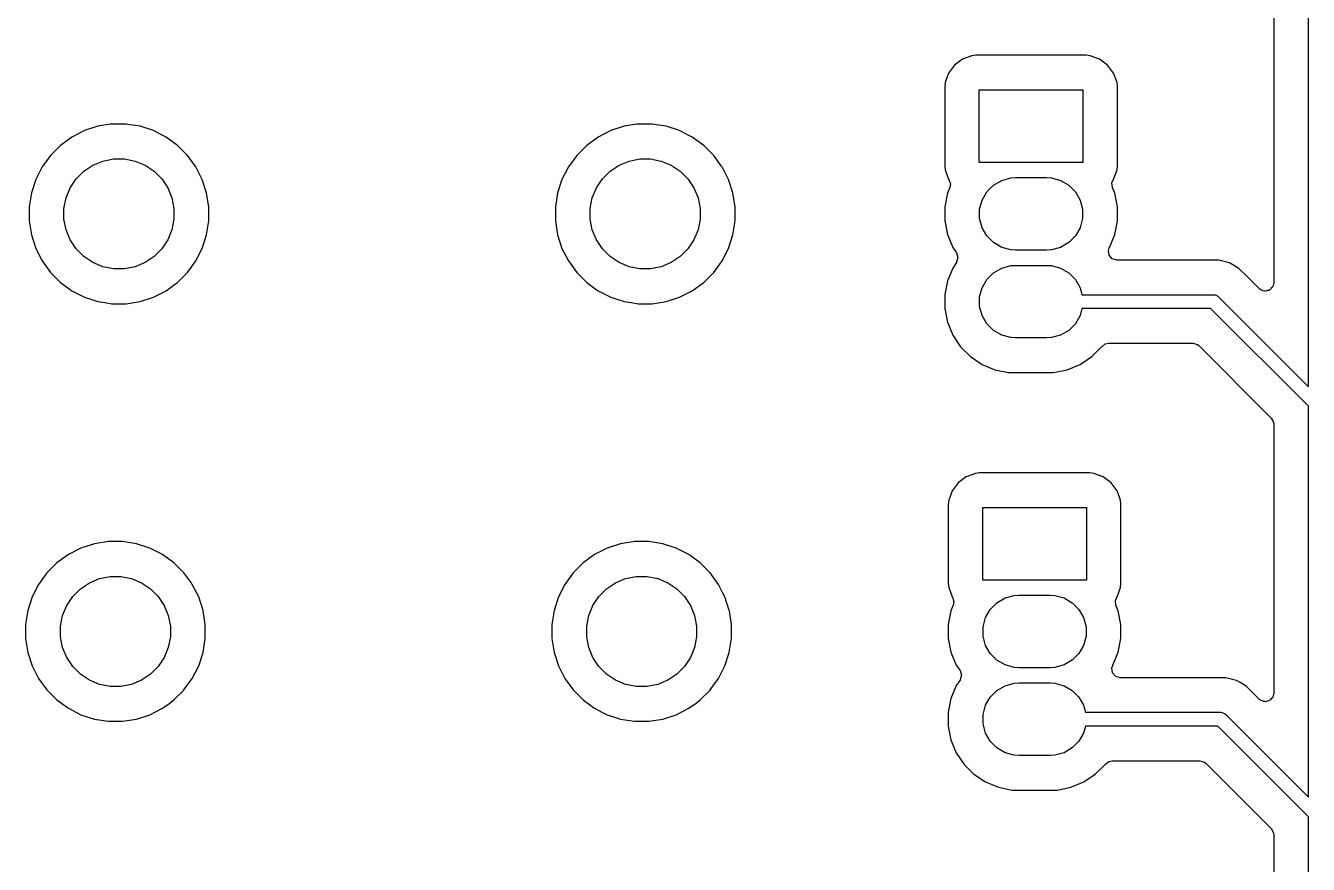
# Model space of a CAD drawing. Extents: x 4.07 to 10.8, y -5 to -0.8.
# Drawn here: x 9.467 to 10.198, y -2.439 to -1.961 of the extents above; entities that cross this region are included whole.
import ezdxf

# ---------------------------------------------------------------- set-up
doc = ezdxf.new("R2010")
doc.units = 0
doc.header["$MEASUREMENT"] = 0
doc.layers.add('BLACK', color=7, linetype='CONTINUOUS')

msp = doc.modelspace()

# ---------------------------------------------------------------- linework, layer by layer
at = {"layer": 'BLACK', "linetype": 'CONTINUOUS'}
for p, q in [((10.19806, -2.1665), (10.19806, -1.93363)), ((10.17836, -1.94381), (10.17836, -2.10714)), ((10.00093, -1.97986), (9.9964, -1.98325)), ((10.00624, -1.97788), (10.00093, -1.97986)), ((10.00093, -1.97986), (10.00093, -1.97986)), ((10.00859, -1.97763), (10.00624, -1.97788)), ((10.07141, -1.97763), (10.00859, -1.97763)), ((10.00859, -1.97763), (10.00859, -1.97763)), ((10.07376, -1.97788), (10.07141, -1.97763)), ((10.07141, -1.97763), (10.07141, -1.97763)), ((10.07141, -1.97763), (10.07141, -1.97763)), ((10.07141, -1.97763), (10.07141, -1.97763)), ((10.07907, -1.97986), (10.07376, -1.97788)), ((10.07376, -1.97788), (10.07376, -1.97788)), ((10.0836, -1.98325), (10.07907, -1.97986)), ((10.07907, -1.97986), (10.07907, -1.97986)), ((9.993, -1.98779), (9.99102, -1.9931)), ((9.9964, -1.98325), (9.993, -1.98779)), ((9.993, -1.98779), (9.993, -1.98779)), ((9.9964, -1.98325), (9.9964, -1.98325)), ((10.087, -1.98779), (10.0836, -1.98325)), ((10.0836, -1.98325), (10.0836, -1.98325)), ((10.08898, -1.9931), (10.087, -1.98779)), ((10.087, -1.98779), (10.087, -1.98779)), ((10.087, -1.98779), (10.087, -1.98779)), ((9.99102, -1.9931), (9.99077, -1.99545)), ((9.99077, -1.99545), (9.99077, -1.99545)), ((9.99077, -1.99545), (9.99077, -1.99545)), ((9.99077, -1.99545), (9.99077, -2.04055)), ((10.08923, -1.99545), (10.08898, -1.9931)), ((10.08923, -2.04055), (10.08923, -1.99545)), ((10.01047, -2.03867), (10.01047, -1.99733)), ((10.01047, -1.99733), (10.06953, -1.99733)), ((10.06953, -1.99733), (10.06953, -2.03867)), ((9.50801, -2.01806), (9.50035, -2.02055)), ((9.51501, -2.01695), (9.50801, -2.01806)), ((9.51597, -2.0168), (9.51501, -2.01695)), ((9.52403, -2.0168), (9.51597, -2.0168)), ((9.52512, -2.01697), (9.52403, -2.0168)), ((9.53199, -2.01806), (9.52512, -2.01697)), ((9.53965, -2.02055), (9.53199, -2.01806)), ((9.80801, -2.01806), (9.80035, -2.02055)), ((9.81501, -2.01695), (9.80801, -2.01806)), ((9.81597, -2.0168), (9.81501, -2.01695)), ((9.82403, -2.0168), (9.81597, -2.0168)), ((9.82512, -2.01697), (9.82403, -2.0168)), ((9.83199, -2.01806), (9.82512, -2.01697)), ((9.83965, -2.02055), (9.83199, -2.01806)), ((9.49316, -2.02421), (9.48665, -2.02895)), ((9.50035, -2.02055), (9.49316, -2.02421)), ((9.54459, -2.02307), (9.53965, -2.02055)), ((9.54684, -2.02421), (9.54459, -2.02307)), ((9.55335, -2.02895), (9.54684, -2.02421)), ((9.54684, -2.02421), (9.54684, -2.02421)), ((9.54684, -2.02421), (9.54684, -2.02421)), ((9.79316, -2.02421), (9.78665, -2.02895)), ((9.80035, -2.02055), (9.79316, -2.02421)), ((9.84459, -2.02307), (9.83965, -2.02055)), ((9.84684, -2.02421), (9.84459, -2.02307)), ((9.85335, -2.02895), (9.84684, -2.02421)), ((9.84684, -2.02421), (9.84684, -2.02421)), ((9.84684, -2.02421), (9.84684, -2.02421)), ((9.48665, -2.02895), (9.48095, -2.03465)), ((9.55905, -2.03465), (9.55335, -2.02895)), ((9.78665, -2.02895), (9.78095, -2.03465)), ((9.85905, -2.03465), (9.85335, -2.02895)), ((9.48095, -2.03465), (9.47621, -2.04116)), ((9.50002, -2.04365), (9.50515, -2.04022)), ((9.50515, -2.04022), (9.51086, -2.03786)), ((9.51086, -2.03786), (9.51691, -2.03666)), ((9.51691, -2.03666), (9.52309, -2.03666)), ((9.52309, -2.03666), (9.52914, -2.03786)), ((9.52914, -2.03786), (9.53485, -2.04022)), ((9.53485, -2.04022), (9.53998, -2.04365)), ((9.56335, -2.04055), (9.55905, -2.03465)), ((9.78095, -2.03465), (9.77621, -2.04116)), ((9.80002, -2.04365), (9.80515, -2.04022)), ((9.80515, -2.04022), (9.81086, -2.03786)), ((9.81086, -2.03786), (9.81691, -2.03666)), ((9.81691, -2.03666), (9.82309, -2.03666)), ((9.82309, -2.03666), (9.82914, -2.03786)), ((9.82914, -2.03786), (9.83485, -2.04022)), ((9.83485, -2.04022), (9.83998, -2.04365)), ((9.86335, -2.04055), (9.85905, -2.03465)), ((10.06953, -2.03867), (10.01047, -2.03867)), ((9.47621, -2.04116), (9.47255, -2.04835)), ((9.49565, -2.04802), (9.50002, -2.04365)), ((9.53998, -2.04365), (9.54435, -2.04802)), ((9.56379, -2.04116), (9.56335, -2.04055)), ((9.56551, -2.04454), (9.56379, -2.04116)), ((9.56745, -2.04835), (9.56551, -2.04454)), ((9.77621, -2.04116), (9.77255, -2.04835)), ((9.79565, -2.04802), (9.80002, -2.04365)), ((9.83998, -2.04365), (9.84435, -2.04802)), ((9.86379, -2.04116), (9.86335, -2.04055)), ((9.86551, -2.04454), (9.86379, -2.04116)), ((9.86745, -2.04835), (9.86551, -2.04454)), ((9.99077, -2.04055), (9.99077, -2.04055)), ((9.99077, -2.04055), (9.99102, -2.0429)), ((9.99102, -2.0429), (9.993, -2.04821)), ((10.02323, -2.0489), (10.02844, -2.04751)), ((10.02844, -2.04751), (10.03114, -2.04733)), ((10.03114, -2.04733), (10.04886, -2.04733)), ((10.04886, -2.04733), (10.05156, -2.04751)), ((10.05156, -2.04751), (10.05677, -2.0489)), ((10.087, -2.04821), (10.08898, -2.0429)), ((10.08898, -2.0429), (10.08923, -2.04055)), ((9.47255, -2.04835), (9.47006, -2.05601)), ((9.48986, -2.05886), (9.49222, -2.05315)), ((9.49222, -2.05315), (9.49565, -2.04802)), ((9.54435, -2.04802), (9.54778, -2.05315)), ((9.54778, -2.05315), (9.55014, -2.05886)), ((9.56994, -2.05601), (9.56745, -2.04835)), ((9.77255, -2.04835), (9.77006, -2.05601)), ((9.78986, -2.05886), (9.79222, -2.05315)), ((9.79222, -2.05315), (9.79565, -2.04802)), ((9.84435, -2.04802), (9.84778, -2.05315)), ((9.84778, -2.05315), (9.85014, -2.05886)), ((9.86994, -2.05601), (9.86745, -2.04835)), ((9.99363, -2.05305), (9.99232, -2.05622)), ((9.993, -2.04821), (9.993, -2.04821)), ((9.993, -2.04821), (9.993, -2.04821)), ((9.993, -2.04821), (9.99303, -2.04825)), ((9.99303, -2.04825), (9.99305, -2.0483)), ((9.99305, -2.0483), (9.99317, -2.04852)), ((9.99317, -2.04852), (9.99314, -2.04853)), ((9.99314, -2.04853), (9.99399, -2.05083)), ((9.99399, -2.05083), (9.99363, -2.05305)), ((10.01474, -2.05542), (10.01856, -2.0516)), ((10.01856, -2.0516), (10.02323, -2.0489)), ((10.05677, -2.0489), (10.06144, -2.0516)), ((10.06144, -2.0516), (10.06526, -2.05542)), ((10.08607, -2.05031), (10.08685, -2.04853)), ((10.08637, -2.05305), (10.08607, -2.05031)), ((10.08768, -2.05622), (10.08637, -2.05305)), ((10.08683, -2.04852), (10.08693, -2.04833)), ((10.08685, -2.04853), (10.08683, -2.04852)), ((10.08693, -2.04833), (10.08697, -2.04825)), ((10.08697, -2.04825), (10.087, -2.04821)), ((9.47006, -2.05601), (9.4688, -2.06397)), ((9.48866, -2.06491), (9.48986, -2.05886)), ((9.55014, -2.05886), (9.55134, -2.06491)), ((9.56997, -2.05622), (9.56994, -2.05601)), ((9.5712, -2.06397), (9.56997, -2.05622)), ((9.77006, -2.05601), (9.7688, -2.06397)), ((9.78866, -2.06491), (9.78986, -2.05886)), ((9.85014, -2.05886), (9.85134, -2.06491)), ((9.86997, -2.05622), (9.86994, -2.05601)), ((9.8712, -2.06397), (9.86997, -2.05622)), ((9.99232, -2.05622), (9.99077, -2.06402)), ((9.99232, -2.05622), (9.99232, -2.05622)), ((10.01065, -2.0653), (10.01205, -2.06009)), ((10.01205, -2.06009), (10.01474, -2.05542)), ((10.06526, -2.05542), (10.06795, -2.06009)), ((10.06795, -2.06009), (10.06935, -2.0653)), ((10.08923, -2.06402), (10.08768, -2.05622)), ((9.4688, -2.06397), (9.4688, -2.07203)), ((9.48866, -2.07109), (9.48866, -2.06491)), ((9.55134, -2.06491), (9.55134, -2.07109)), ((9.5712, -2.07203), (9.5712, -2.06397)), ((9.7688, -2.06397), (9.7688, -2.07203)), ((9.78866, -2.07109), (9.78866, -2.06491)), ((9.85134, -2.06491), (9.85134, -2.07109)), ((9.8712, -2.07203), (9.8712, -2.06397)), ((9.99077, -2.06402), (9.99077, -2.07198)), ((10.01065, -2.0707), (10.01065, -2.0653)), ((10.06935, -2.0653), (10.06935, -2.0707)), ((10.08923, -2.07198), (10.08923, -2.06402)), ((9.4688, -2.07203), (9.47006, -2.07999)), ((9.48986, -2.07714), (9.48866, -2.07109)), ((9.55134, -2.07109), (9.55014, -2.07714)), ((9.56994, -2.07999), (9.5712, -2.07203)), ((9.7688, -2.07203), (9.77006, -2.07999)), ((9.78986, -2.07714), (9.78866, -2.07109)), ((9.85134, -2.07109), (9.85014, -2.07714)), ((9.86994, -2.07999), (9.8712, -2.07203)), ((9.99077, -2.07198), (9.99232, -2.07978)), ((10.01205, -2.07591), (10.01065, -2.0707)), ((10.01474, -2.08058), (10.01205, -2.07591)), ((10.06795, -2.07591), (10.06526, -2.08058)), ((10.06935, -2.0707), (10.06795, -2.07591)), ((10.08768, -2.07978), (10.08923, -2.07198)), ((9.47006, -2.07999), (9.47255, -2.08765)), ((9.49222, -2.08285), (9.48986, -2.07714)), ((9.49565, -2.08798), (9.49222, -2.08285)), ((9.54778, -2.08285), (9.54435, -2.08798)), ((9.55014, -2.07714), (9.54778, -2.08285)), ((9.56745, -2.08765), (9.56994, -2.07999)), ((9.77006, -2.07999), (9.77255, -2.08765)), ((9.79222, -2.08285), (9.78986, -2.07714)), ((9.79565, -2.08798), (9.79222, -2.08285)), ((9.84778, -2.08285), (9.84435, -2.08798)), ((9.85014, -2.07714), (9.84778, -2.08285)), ((9.86745, -2.08765), (9.86994, -2.07999)), ((9.99232, -2.07978), (9.99232, -2.07978)), ((9.99232, -2.07978), (9.99536, -2.08712)), ((10.01856, -2.0844), (10.01474, -2.08058)), ((10.06526, -2.08058), (10.06144, -2.0844)), ((10.08464, -2.08712), (10.08768, -2.07978)), ((9.47255, -2.08765), (9.47621, -2.09484)), ((9.50002, -2.09235), (9.49565, -2.08798)), ((9.54435, -2.08798), (9.53998, -2.09235)), ((9.56379, -2.09484), (9.56745, -2.08765)), ((9.77255, -2.08765), (9.77621, -2.09484)), ((9.80002, -2.09235), (9.79565, -2.08798)), ((9.84435, -2.08798), (9.83998, -2.09235)), ((9.86379, -2.09484), (9.86745, -2.08765)), ((9.99536, -2.08712), (9.99748, -2.09029)), ((9.99748, -2.09029), (9.9983, -2.09291)), ((10.02323, -2.0871), (10.01856, -2.0844)), ((10.02844, -2.08849), (10.02323, -2.0871)), ((10.03114, -2.08867), (10.02844, -2.08849)), ((10.04886, -2.08867), (10.03114, -2.08867)), ((10.05156, -2.08849), (10.04886, -2.08867)), ((10.05677, -2.0871), (10.05156, -2.08849)), ((10.06144, -2.0844), (10.05677, -2.0871)), ((10.08408, -2.08878), (10.08455, -2.08735)), ((10.08447, -2.0915), (10.08408, -2.08878)), ((10.08455, -2.08735), (10.08459, -2.08725)), ((10.08455, -2.08735), (10.08455, -2.08735)), ((10.08459, -2.08725), (10.08461, -2.08717)), ((10.08461, -2.08717), (10.08464, -2.08712)), ((10.08464, -2.08712), (10.08464, -2.08712)), ((9.47621, -2.09484), (9.48095, -2.10135)), ((9.50515, -2.09578), (9.50002, -2.09235)), ((9.51086, -2.09814), (9.50515, -2.09578)), ((9.51691, -2.09934), (9.51086, -2.09814)), ((9.52914, -2.09814), (9.52309, -2.09934)), ((9.53485, -2.09578), (9.52914, -2.09814)), ((9.53998, -2.09235), (9.53485, -2.09578)), ((9.55905, -2.10135), (9.56113, -2.0985)), ((9.56113, -2.0985), (9.56379, -2.09484)), ((9.77621, -2.09484), (9.78095, -2.10135)), ((9.80515, -2.09578), (9.80002, -2.09235)), ((9.81086, -2.09814), (9.80515, -2.09578)), ((9.81691, -2.09934), (9.81086, -2.09814)), ((9.82914, -2.09814), (9.82309, -2.09934)), ((9.83485, -2.09578), (9.82914, -2.09814)), ((9.83998, -2.09235), (9.83485, -2.09578)), ((9.85905, -2.10135), (9.86113, -2.0985)), ((9.86113, -2.0985), (9.86379, -2.09484)), ((9.99748, -2.09571), (9.99536, -2.09888)), ((9.99757, -2.09557), (9.99748, -2.09571)), ((9.9983, -2.09291), (9.99757, -2.09557)), ((10.02323, -2.0989), (10.02844, -2.09751)), ((10.02844, -2.09751), (10.03114, -2.09733)), ((10.03114, -2.09733), (10.04886, -2.09733)), ((10.04886, -2.09733), (10.05156, -2.09751)), ((10.05156, -2.09751), (10.05677, -2.0989)), ((10.08628, -2.09358), (10.08447, -2.0915)), ((10.08892, -2.09436), (10.08628, -2.09358)), ((10.14059, -2.09436), (10.08892, -2.09436)), ((10.14089, -2.09436), (10.14059, -2.09436)), ((10.14059, -2.09436), (10.14059, -2.09436)), ((10.14711, -2.09436), (10.14089, -2.09436)), ((10.15313, -2.09597), (10.14711, -2.09436)), ((10.1551, -2.09711), (10.15313, -2.09597)), ((10.15852, -2.09908), (10.1551, -2.09711)), ((10.1551, -2.09711), (10.1551, -2.09711)), ((10.1551, -2.09711), (10.1551, -2.09711)), ((9.48095, -2.10135), (9.48665, -2.10705)), ((9.52309, -2.09934), (9.51691, -2.09934)), ((9.55336, -2.10705), (9.55905, -2.10136)), ((9.55905, -2.10136), (9.55905, -2.10135)), ((9.55905, -2.10135), (9.55905, -2.10135)), ((9.78095, -2.10135), (9.78665, -2.10705)), ((9.82309, -2.09934), (9.81691, -2.09934)), ((9.85336, -2.10705), (9.85905, -2.10136)), ((9.85905, -2.10136), (9.85905, -2.10135)), ((9.85905, -2.10135), (9.85905, -2.10135)), ((9.99536, -2.09888), (9.99232, -2.10622)), ((10.01205, -2.11009), (10.01474, -2.10542)), ((10.01474, -2.10542), (10.01856, -2.1016)), ((10.01856, -2.1016), (10.02323, -2.0989)), ((10.05677, -2.0989), (10.06144, -2.1016)), ((10.06144, -2.1016), (10.06526, -2.10542)), ((10.06526, -2.10542), (10.06795, -2.11009)), ((10.1632, -2.10376), (10.15852, -2.09908)), ((10.15852, -2.09908), (10.15852, -2.09908)), ((10.17002, -2.11059), (10.1632, -2.10376)), ((10.1632, -2.10376), (10.1632, -2.10376)), ((9.48665, -2.10705), (9.49214, -2.11105)), ((9.49214, -2.11105), (9.49316, -2.11179)), ((9.49316, -2.11179), (9.49774, -2.11412)), ((9.53965, -2.11545), (9.54684, -2.11179)), ((9.54684, -2.11179), (9.55089, -2.10884)), ((9.55089, -2.10884), (9.55335, -2.10705)), ((9.55335, -2.10705), (9.55335, -2.10705)), ((9.55335, -2.10705), (9.55336, -2.10705)), ((9.78665, -2.10705), (9.79214, -2.11105)), ((9.79214, -2.11105), (9.79316, -2.11179)), ((9.79316, -2.11179), (9.79774, -2.11412)), ((9.83965, -2.11545), (9.84684, -2.11179)), ((9.84684, -2.11179), (9.85089, -2.10884)), ((9.85089, -2.10884), (9.85335, -2.10705)), ((9.85335, -2.10705), (9.85335, -2.10705)), ((9.85335, -2.10705), (9.85336, -2.10705)), ((9.99232, -2.10622), (9.99077, -2.11402)), ((9.99232, -2.10622), (9.99232, -2.10622)), ((10.01065, -2.1153), (10.01205, -2.11009)), ((10.06795, -2.11009), (10.06902, -2.11406)), ((10.17028, -2.11083), (10.17002, -2.11059)), ((10.17044, -2.1109), (10.17028, -2.11083)), ((10.17114, -2.11142), (10.17044, -2.1109)), ((10.17199, -2.11161), (10.17114, -2.11142)), ((10.17278, -2.11197), (10.17199, -2.11161)), ((10.17331, -2.11189), (10.17278, -2.11197)), ((10.17382, -2.11201), (10.17331, -2.11189)), ((10.17464, -2.1117), (10.17382, -2.11201)), ((10.1755, -2.11158), (10.17464, -2.1117)), ((10.17591, -2.11123), (10.1755, -2.11158)), ((10.1764, -2.11105), (10.17591, -2.11123)), ((10.17692, -2.11035), (10.1764, -2.11105)), ((10.17758, -2.10978), (10.17692, -2.11035)), ((10.17773, -2.10927), (10.17758, -2.10978)), ((10.17805, -2.10884), (10.17773, -2.10927)), ((10.17811, -2.10797), (10.17805, -2.10884)), ((10.17836, -2.10714), (10.17811, -2.10797)), ((9.49774, -2.11412), (9.50035, -2.11545)), ((9.50035, -2.11545), (9.50035, -2.11545)), ((9.50035, -2.11545), (9.50035, -2.11545)), ((9.50035, -2.11545), (9.50445, -2.11678)), ((9.50445, -2.11678), (9.50801, -2.11794)), ((9.50801, -2.11794), (9.51199, -2.11857)), ((9.51199, -2.11857), (9.51597, -2.1192)), ((9.51597, -2.1192), (9.51597, -2.1192)), ((9.51597, -2.1192), (9.52403, -2.1192)), ((9.52403, -2.1192), (9.53199, -2.11794)), ((9.52403, -2.1192), (9.52403, -2.1192)), ((9.53199, -2.11794), (9.53965, -2.11545)), ((9.79774, -2.11412), (9.80035, -2.11545)), ((9.80035, -2.11545), (9.80035, -2.11545)), ((9.80035, -2.11545), (9.80035, -2.11545)), ((9.80035, -2.11545), (9.80445, -2.11678)), ((9.80445, -2.11678), (9.80801, -2.11794)), ((9.80801, -2.11794), (9.81199, -2.11857)), ((9.81199, -2.11857), (9.81597, -2.1192)), ((9.81597, -2.1192), (9.81597, -2.1192)), ((9.81597, -2.1192), (9.82403, -2.1192)), ((9.82403, -2.1192), (9.83199, -2.11794)), ((9.82403, -2.1192), (9.82403, -2.1192)), ((9.83199, -2.11794), (9.83965, -2.11545)), ((9.99077, -2.11402), (9.99077, -2.12198)), ((10.01065, -2.1207), (10.01065, -2.1153)), ((10.06902, -2.11406), (10.144, -2.11406)), ((10.144, -2.11406), (10.14477, -2.11414)), ((10.14477, -2.11414), (10.14619, -2.11473)), ((10.14619, -2.11473), (10.14678, -2.11522)), ((10.14678, -2.11522), (10.19806, -2.1665)), ((9.99077, -2.12198), (9.99232, -2.12978)), ((10.01205, -2.12591), (10.01065, -2.1207)), ((10.01474, -2.13058), (10.01205, -2.12591)), ((10.06795, -2.12591), (10.06526, -2.13058)), ((10.06902, -2.12194), (10.06795, -2.12591)), ((10.14237, -2.12194), (10.06902, -2.12194)), ((10.19806, -2.17763), (10.14237, -2.12194)), ((9.99232, -2.12978), (9.99232, -2.12978)), ((9.99232, -2.12978), (9.99536, -2.13712)), ((10.01856, -2.1344), (10.01474, -2.13058)), ((10.02323, -2.1371), (10.01856, -2.1344)), ((10.06144, -2.1344), (10.05677, -2.1371)), ((10.06526, -2.13058), (10.06144, -2.1344)), ((9.99536, -2.13712), (9.99536, -2.13712)), ((9.99536, -2.13712), (9.99978, -2.14374)), ((10.02844, -2.13849), (10.02323, -2.1371)), ((10.03114, -2.13867), (10.02844, -2.13849)), ((10.04886, -2.13867), (10.03114, -2.13867)), ((10.05156, -2.13849), (10.04886, -2.13867)), ((10.05677, -2.1371), (10.05156, -2.13849)), ((10.08043, -2.1436), (10.08228, -2.14205)), ((10.08228, -2.14205), (10.08423, -2.14164)), ((10.08423, -2.14164), (10.13219, -2.14164)), ((10.13219, -2.14164), (10.13482, -2.14242)), ((10.13482, -2.14242), (10.13564, -2.14307)), ((9.99978, -2.14374), (10.0054, -2.14936)), ((10.0054, -2.14936), (10.01202, -2.15378)), ((10.06798, -2.15378), (10.0746, -2.14936)), ((10.0746, -2.14936), (10.08022, -2.14374)), ((10.08022, -2.14374), (10.08037, -2.14355)), ((10.08022, -2.14374), (10.08022, -2.14374)), ((10.08037, -2.14355), (10.08043, -2.1436)), ((10.13564, -2.14307), (10.17693, -2.18436)), ((10.01202, -2.15378), (10.01202, -2.15378)), ((10.01202, -2.15378), (10.01202, -2.15378)), ((10.01202, -2.15378), (10.01937, -2.15682)), ((10.01937, -2.15682), (10.02717, -2.15837)), ((10.05283, -2.15837), (10.06063, -2.15682)), ((10.06063, -2.15682), (10.06798, -2.15378)), ((10.02717, -2.15837), (10.02717, -2.15837)), ((10.02717, -2.15837), (10.02717, -2.15837)), ((10.02717, -2.15837), (10.05283, -2.15837)), ((10.05283, -2.15837), (10.05283, -2.15837)), ((10.19806, -2.4005), (10.19806, -2.17763)), ((10.17693, -2.18436), (10.17825, -2.18678)), ((10.17825, -2.18678), (10.17836, -2.18781)), ((10.17836, -2.18781), (10.17836, -2.34114)), ((10.01059, -2.21563), (10.00824, -2.21588)), ((10.07341, -2.21563), (10.01059, -2.21563)), ((10.01059, -2.21563), (10.01059, -2.21563)), ((10.07576, -2.21588), (10.07341, -2.21563)), ((10.07341, -2.21563), (10.07341, -2.21563)), ((10.07341, -2.21563), (10.07341, -2.21563)), ((10.07341, -2.21563), (10.07341, -2.21563)), ((9.9984, -2.22125), (9.995, -2.22579)), ((10.00293, -2.21786), (9.9984, -2.22125)), ((9.9984, -2.22125), (9.9984, -2.22125)), ((10.00824, -2.21588), (10.00293, -2.21786)), ((10.00293, -2.21786), (10.00293, -2.21786)), ((10.08107, -2.21786), (10.07576, -2.21588)), ((10.07576, -2.21588), (10.07576, -2.21588)), ((10.0856, -2.22125), (10.08107, -2.21786)), ((10.08107, -2.21786), (10.08107, -2.21786)), ((10.089, -2.22579), (10.0856, -2.22125)), ((10.0856, -2.22125), (10.0856, -2.22125)), ((9.995, -2.22579), (9.99302, -2.2311)), ((9.995, -2.22579), (9.995, -2.22579)), ((10.09057, -2.23001), (10.089, -2.22579)), ((10.089, -2.22579), (10.089, -2.22579)), ((10.09098, -2.2311), (10.09057, -2.23001)), ((9.99289, -2.23233), (9.99277, -2.23345)), ((9.99277, -2.23345), (9.99277, -2.23345)), ((9.99277, -2.23345), (9.99277, -2.27855)), ((9.99302, -2.2311), (9.99289, -2.23233)), ((10.01247, -2.27667), (10.01247, -2.23533)), ((10.01247, -2.23533), (10.07153, -2.23533)), ((10.07153, -2.23533), (10.07153, -2.27667)), ((10.09123, -2.23345), (10.09098, -2.2311)), ((10.09123, -2.27855), (10.09123, -2.23345)), ((9.49835, -2.25855), (9.49116, -2.26221)), ((9.50601, -2.25606), (9.49835, -2.25855)), ((9.51301, -2.25495), (9.50601, -2.25606)), ((9.51397, -2.2548), (9.51301, -2.25495)), ((9.52203, -2.2548), (9.51397, -2.2548)), ((9.52312, -2.25497), (9.52203, -2.2548)), ((9.52999, -2.25606), (9.52312, -2.25497)), ((9.53765, -2.25855), (9.52999, -2.25606)), ((9.54259, -2.26107), (9.53765, -2.25855)), ((9.79835, -2.25855), (9.79116, -2.26221)), ((9.80601, -2.25606), (9.79835, -2.25855)), ((9.81301, -2.25495), (9.80601, -2.25606)), ((9.81397, -2.2548), (9.81301, -2.25495)), ((9.82203, -2.2548), (9.81397, -2.2548)), ((9.82312, -2.25497), (9.82203, -2.2548)), ((9.82999, -2.25606), (9.82312, -2.25497)), ((9.83765, -2.25855), (9.82999, -2.25606)), ((9.84259, -2.26107), (9.83765, -2.25855)), ((9.49116, -2.26221), (9.48465, -2.26695)), ((9.54484, -2.26221), (9.54259, -2.26107)), ((9.55135, -2.26695), (9.54484, -2.26221)), ((9.54484, -2.26221), (9.54484, -2.26221)), ((9.54484, -2.26221), (9.54484, -2.26221)), ((9.79116, -2.26221), (9.78465, -2.26695)), ((9.84484, -2.26221), (9.84259, -2.26107)), ((9.85135, -2.26695), (9.84484, -2.26221)), ((9.84484, -2.26221), (9.84484, -2.26221)), ((9.84484, -2.26221), (9.84484, -2.26221)), ((9.47895, -2.27265), (9.47421, -2.27916)), ((9.48465, -2.26695), (9.47895, -2.27265)), ((9.55705, -2.27265), (9.55135, -2.26695)), ((9.56088, -2.27791), (9.55705, -2.27265)), ((9.77895, -2.27265), (9.77421, -2.27916)), ((9.78465, -2.26695), (9.77895, -2.27265)), ((9.85705, -2.27265), (9.85135, -2.26695)), ((9.86088, -2.27791), (9.85705, -2.27265)), ((9.47421, -2.27916), (9.47055, -2.28635)), ((9.49802, -2.28165), (9.50315, -2.27822)), ((9.50315, -2.27822), (9.50886, -2.27586)), ((9.50886, -2.27586), (9.51491, -2.27466)), ((9.51491, -2.27466), (9.52109, -2.27466)), ((9.52109, -2.27466), (9.52714, -2.27586)), ((9.52714, -2.27586), (9.53285, -2.27822)), ((9.53285, -2.27822), (9.53798, -2.28165)), ((9.56179, -2.27916), (9.56088, -2.27791)), ((9.56412, -2.28374), (9.56179, -2.27916)), ((9.77421, -2.27916), (9.77055, -2.28635)), ((9.79802, -2.28165), (9.80315, -2.27822)), ((9.80315, -2.27822), (9.80886, -2.27586)), ((9.80886, -2.27586), (9.81491, -2.27466)), ((9.81491, -2.27466), (9.82109, -2.27466)), ((9.82109, -2.27466), (9.82714, -2.27586)), ((9.82714, -2.27586), (9.83285, -2.27822)), ((9.83285, -2.27822), (9.83798, -2.28165)), ((9.86179, -2.27916), (9.86088, -2.27791)), ((9.86412, -2.28374), (9.86179, -2.27916)), ((9.99277, -2.27855), (9.99277, -2.27855)), ((9.99277, -2.27855), (9.99302, -2.2809)), ((9.99302, -2.2809), (9.995, -2.28621)), ((10.07153, -2.27667), (10.01247, -2.27667)), ((10.089, -2.28621), (10.09098, -2.2809)), ((10.09098, -2.2809), (10.09123, -2.27855)), ((9.47055, -2.28635), (9.46806, -2.29401)), ((9.49022, -2.29115), (9.49365, -2.28602)), ((9.49365, -2.28602), (9.49802, -2.28165)), ((9.53798, -2.28165), (9.54235, -2.28602)), ((9.54235, -2.28602), (9.54578, -2.29115)), ((9.56545, -2.28635), (9.56412, -2.28374)), ((9.56794, -2.29401), (9.56545, -2.28635)), ((9.77055, -2.28635), (9.76806, -2.29401)), ((9.79022, -2.29115), (9.79365, -2.28602)), ((9.79365, -2.28602), (9.79802, -2.28165)), ((9.83798, -2.28165), (9.84235, -2.28602)), ((9.84235, -2.28602), (9.84578, -2.29115)), ((9.86545, -2.28635), (9.86412, -2.28374)), ((9.86794, -2.29401), (9.86545, -2.28635)), ((9.995, -2.28621), (9.995, -2.28621)), ((9.995, -2.28621), (9.995, -2.28621)), ((9.995, -2.28621), (9.99503, -2.28625)), ((9.99503, -2.28625), (9.99505, -2.2863)), ((9.99505, -2.2863), (9.99517, -2.28652)), ((9.99517, -2.28652), (9.99514, -2.28653)), ((9.99514, -2.28653), (9.99599, -2.28883)), ((9.99599, -2.28883), (9.99563, -2.29105)), ((10.02056, -2.2896), (10.02523, -2.2869)), ((10.02523, -2.2869), (10.03044, -2.28551)), ((10.03044, -2.28551), (10.03314, -2.28533)), ((10.03314, -2.28533), (10.05086, -2.28533)), ((10.05086, -2.28533), (10.05356, -2.28551)), ((10.05356, -2.28551), (10.05877, -2.2869)), ((10.05877, -2.2869), (10.06344, -2.2896)), ((10.08807, -2.28831), (10.08885, -2.28653)), ((10.08837, -2.29105), (10.08807, -2.28831)), ((10.08883, -2.28652), (10.08893, -2.28633)), ((10.08885, -2.28653), (10.08883, -2.28652)), ((10.08893, -2.28633), (10.08897, -2.28625)), ((10.08897, -2.28625), (10.089, -2.28621)), ((9.46806, -2.29401), (9.4668, -2.30197)), ((9.48786, -2.29686), (9.49022, -2.29115)), ((9.54578, -2.29115), (9.54814, -2.29686)), ((9.56797, -2.29422), (9.56794, -2.29401)), ((9.5692, -2.30197), (9.56797, -2.29422)), ((9.76806, -2.29401), (9.7668, -2.30197)), ((9.78786, -2.29686), (9.79022, -2.29115)), ((9.84578, -2.29115), (9.84814, -2.29686)), ((9.86797, -2.29422), (9.86794, -2.29401)), ((9.8692, -2.30197), (9.86797, -2.29422)), ((9.99432, -2.29422), (9.99277, -2.30202)), ((9.99563, -2.29105), (9.99432, -2.29422)), ((9.99432, -2.29422), (9.99432, -2.29422)), ((10.01405, -2.29809), (10.01674, -2.29342)), ((10.01674, -2.29342), (10.02056, -2.2896)), ((10.06344, -2.2896), (10.06726, -2.29342)), ((10.06726, -2.29342), (10.06995, -2.29809)), ((10.08968, -2.29422), (10.08837, -2.29105)), ((10.09123, -2.30202), (10.08968, -2.29422)), ((9.4668, -2.30197), (9.4668, -2.31003)), ((9.48666, -2.30291), (9.48786, -2.29686)), ((9.48666, -2.30909), (9.48666, -2.30291)), ((9.54814, -2.29686), (9.54934, -2.30291)), ((9.54934, -2.30291), (9.54934, -2.30909)), ((9.5692, -2.31003), (9.5692, -2.30197)), ((9.7668, -2.30197), (9.7668, -2.31003)), ((9.78666, -2.30291), (9.78786, -2.29686)), ((9.78666, -2.30909), (9.78666, -2.30291)), ((9.84814, -2.29686), (9.84934, -2.30291)), ((9.84934, -2.30291), (9.84934, -2.30909)), ((9.8692, -2.31003), (9.8692, -2.30197)), ((9.99277, -2.30202), (9.99277, -2.30998)), ((10.01265, -2.3033), (10.01405, -2.29809)), ((10.01265, -2.3087), (10.01265, -2.3033)), ((10.06995, -2.29809), (10.07135, -2.3033)), ((10.07135, -2.3033), (10.07135, -2.3087)), ((10.09123, -2.30998), (10.09123, -2.30202)), ((9.4668, -2.31003), (9.46806, -2.31799)), ((9.48786, -2.31514), (9.48666, -2.30909)), ((9.54934, -2.30909), (9.54814, -2.31514)), ((9.56794, -2.31799), (9.5692, -2.31003)), ((9.7668, -2.31003), (9.76806, -2.31799)), ((9.78786, -2.31514), (9.78666, -2.30909)), ((9.84934, -2.30909), (9.84814, -2.31514)), ((9.86794, -2.31799), (9.8692, -2.31003)), ((9.99277, -2.30998), (9.99432, -2.31778)), ((10.01405, -2.31391), (10.01265, -2.3087)), ((10.07135, -2.3087), (10.06995, -2.31391)), ((10.08968, -2.31778), (10.09123, -2.30998)), ((9.46806, -2.31799), (9.47055, -2.32565)), ((9.49022, -2.32085), (9.48786, -2.31514)), ((9.54814, -2.31514), (9.54578, -2.32085)), ((9.56545, -2.32565), (9.56794, -2.31799)), ((9.76806, -2.31799), (9.77055, -2.32565)), ((9.79022, -2.32085), (9.78786, -2.31514)), ((9.84814, -2.31514), (9.84578, -2.32085)), ((9.86545, -2.32565), (9.86794, -2.31799)), ((9.99432, -2.31778), (9.99432, -2.31778)), ((9.99432, -2.31778), (9.99736, -2.32512)), ((10.01674, -2.31858), (10.01405, -2.31391)), ((10.06995, -2.31391), (10.06726, -2.31858)), ((10.08664, -2.32512), (10.08968, -2.31778)), ((9.49365, -2.32598), (9.49022, -2.32085)), ((9.54578, -2.32085), (9.54235, -2.32598)), ((9.79365, -2.32598), (9.79022, -2.32085)), ((9.84578, -2.32085), (9.84235, -2.32598)), ((9.99736, -2.32512), (9.99948, -2.32829)), ((10.02056, -2.3224), (10.01674, -2.31858)), ((10.02523, -2.3251), (10.02056, -2.3224)), ((10.03044, -2.32649), (10.02523, -2.3251)), ((10.05877, -2.3251), (10.05356, -2.32649)), ((10.06344, -2.3224), (10.05877, -2.3251)), ((10.06726, -2.31858), (10.06344, -2.3224)), ((10.08608, -2.32678), (10.08655, -2.32535)), ((10.08655, -2.32535), (10.08659, -2.32525)), ((10.08655, -2.32535), (10.08655, -2.32535)), ((10.08659, -2.32525), (10.08661, -2.32517)), ((10.08661, -2.32517), (10.08664, -2.32512)), ((10.08664, -2.32512), (10.08664, -2.32512)), ((9.47055, -2.32565), (9.47307, -2.33059)), ((9.47307, -2.33059), (9.47399, -2.3324)), ((9.47399, -2.3324), (9.47421, -2.33284)), ((9.49802, -2.33035), (9.49365, -2.32598)), ((9.50315, -2.33378), (9.49802, -2.33035)), ((9.53798, -2.33035), (9.53285, -2.33378)), ((9.54235, -2.32598), (9.53798, -2.33035)), ((9.56179, -2.33284), (9.56545, -2.32565)), ((9.77055, -2.32565), (9.77307, -2.33059)), ((9.77307, -2.33059), (9.77399, -2.3324)), ((9.77399, -2.3324), (9.77421, -2.33284)), ((9.79802, -2.33035), (9.79365, -2.32598)), ((9.80315, -2.33378), (9.79802, -2.33035)), ((9.83798, -2.33035), (9.83285, -2.33378)), ((9.84235, -2.32598), (9.83798, -2.33035)), ((9.86179, -2.33284), (9.86545, -2.32565)), ((9.99948, -2.32829), (10.0003, -2.33091)), ((10.0003, -2.33091), (9.99957, -2.33357)), ((10.03314, -2.32667), (10.03044, -2.32649)), ((10.05086, -2.32667), (10.03314, -2.32667)), ((10.05356, -2.32649), (10.05086, -2.32667)), ((10.08647, -2.3295), (10.08608, -2.32678)), ((10.08828, -2.33158), (10.08647, -2.3295)), ((10.09092, -2.33236), (10.08828, -2.33158)), ((10.14459, -2.33236), (10.09092, -2.33236)), ((10.14489, -2.33236), (10.14459, -2.33236)), ((10.14459, -2.33236), (10.14459, -2.33236)), ((10.15111, -2.33236), (10.14489, -2.33236)), ((10.15713, -2.33397), (10.15111, -2.33236)), ((9.47421, -2.33284), (9.47895, -2.33935)), ((9.47895, -2.33935), (9.48465, -2.34505)), ((9.50886, -2.33614), (9.50315, -2.33378)), ((9.51491, -2.33734), (9.50886, -2.33614)), ((9.52109, -2.33734), (9.51491, -2.33734)), ((9.52714, -2.33614), (9.52109, -2.33734)), ((9.53285, -2.33378), (9.52714, -2.33614)), ((9.55136, -2.34505), (9.55705, -2.33936)), ((9.55705, -2.33935), (9.55913, -2.3365)), ((9.55705, -2.33936), (9.55705, -2.33935)), ((9.55705, -2.33935), (9.55705, -2.33935)), ((9.55913, -2.3365), (9.56179, -2.33284)), ((9.77421, -2.33284), (9.77895, -2.33935)), ((9.77895, -2.33935), (9.78465, -2.34505)), ((9.80886, -2.33614), (9.80315, -2.33378)), ((9.81491, -2.33734), (9.80886, -2.33614)), ((9.82109, -2.33734), (9.81491, -2.33734)), ((9.82714, -2.33614), (9.82109, -2.33734)), ((9.83285, -2.33378), (9.82714, -2.33614)), ((9.85136, -2.34505), (9.85705, -2.33936)), ((9.85705, -2.33935), (9.85913, -2.3365)), ((9.85705, -2.33936), (9.85705, -2.33935)), ((9.85705, -2.33935), (9.85705, -2.33935)), ((9.85913, -2.3365), (9.86179, -2.33284)), ((9.99736, -2.33688), (9.99432, -2.34422)), ((9.99948, -2.33371), (9.99736, -2.33688)), ((9.99957, -2.33357), (9.99948, -2.33371)), ((10.01674, -2.34342), (10.02056, -2.3396)), ((10.02056, -2.3396), (10.02523, -2.3369)), ((10.02523, -2.3369), (10.03044, -2.33551)), ((10.03044, -2.33551), (10.03314, -2.33533)), ((10.03314, -2.33533), (10.05086, -2.33533)), ((10.05086, -2.33533), (10.05356, -2.33551)), ((10.05356, -2.33551), (10.05877, -2.3369)), ((10.05877, -2.3369), (10.06344, -2.3396)), ((10.06344, -2.3396), (10.06726, -2.34342)), ((10.1591, -2.33511), (10.15713, -2.33397)), ((10.16252, -2.33708), (10.1591, -2.33511)), ((10.1591, -2.33511), (10.1591, -2.33511)), ((10.1591, -2.33511), (10.1591, -2.33511)), ((10.1672, -2.34176), (10.16252, -2.33708)), ((10.16252, -2.33708), (10.16252, -2.33708)), ((9.48465, -2.34505), (9.49059, -2.34937)), ((9.54484, -2.34979), (9.54897, -2.34679)), ((9.54897, -2.34679), (9.55135, -2.34505)), ((9.55135, -2.34505), (9.55135, -2.34505)), ((9.55135, -2.34505), (9.55136, -2.34505)), ((9.78465, -2.34505), (9.79059, -2.34937)), ((9.84484, -2.34979), (9.84897, -2.34679)), ((9.84897, -2.34679), (9.85135, -2.34505)), ((9.85135, -2.34505), (9.85135, -2.34505)), ((9.85135, -2.34505), (9.85136, -2.34505)), ((9.99432, -2.34422), (9.99277, -2.35202)), ((9.99432, -2.34422), (9.99432, -2.34422)), ((10.01405, -2.34809), (10.01674, -2.34342)), ((10.06726, -2.34342), (10.06995, -2.34809)), ((10.17002, -2.34459), (10.1672, -2.34176)), ((10.1672, -2.34176), (10.1672, -2.34176)), ((10.17028, -2.34483), (10.17002, -2.34459)), ((10.17044, -2.3449), (10.17028, -2.34483)), ((10.17114, -2.34542), (10.17044, -2.3449)), ((10.17199, -2.34561), (10.17114, -2.34542)), ((10.17278, -2.34597), (10.17199, -2.34561)), ((10.17331, -2.34589), (10.17278, -2.34597)), ((10.17382, -2.34601), (10.17331, -2.34589)), ((10.17464, -2.3457), (10.17382, -2.34601)), ((10.1755, -2.34558), (10.17464, -2.3457)), ((10.17591, -2.34523), (10.1755, -2.34558)), ((10.1764, -2.34505), (10.17591, -2.34523)), ((10.17692, -2.34435), (10.1764, -2.34505)), ((10.17758, -2.34378), (10.17692, -2.34435)), ((10.17773, -2.34327), (10.17758, -2.34378)), ((10.17805, -2.34284), (10.17773, -2.34327)), ((10.17811, -2.34197), (10.17805, -2.34284)), ((10.17836, -2.34114), (10.17811, -2.34197)), ((9.49059, -2.34937), (9.49116, -2.34979)), ((9.49116, -2.34979), (9.49574, -2.35212)), ((9.49574, -2.35212), (9.49835, -2.35345)), ((9.49835, -2.35345), (9.49835, -2.35345)), ((9.49835, -2.35345), (9.49835, -2.35345)), ((9.49835, -2.35345), (9.50245, -2.35478)), ((9.52999, -2.35594), (9.53765, -2.35345)), ((9.53765, -2.35345), (9.54484, -2.34979)), ((9.79059, -2.34937), (9.79116, -2.34979)), ((9.79116, -2.34979), (9.79574, -2.35212)), ((9.79574, -2.35212), (9.79835, -2.35345)), ((9.79835, -2.35345), (9.79835, -2.35345)), ((9.79835, -2.35345), (9.79835, -2.35345)), ((9.79835, -2.35345), (9.80245, -2.35478)), ((9.82999, -2.35594), (9.83765, -2.35345)), ((9.83765, -2.35345), (9.84484, -2.34979)), ((9.99277, -2.35202), (9.99277, -2.35998)), ((10.01265, -2.3533), (10.01405, -2.34809)), ((10.01265, -2.3587), (10.01265, -2.3533)), ((10.06995, -2.34809), (10.07102, -2.35206)), ((10.07102, -2.35206), (10.148, -2.35206)), ((10.148, -2.35206), (10.14877, -2.35214)), ((10.14877, -2.35214), (10.15019, -2.35273)), ((10.15019, -2.35273), (10.15078, -2.35322)), ((10.15078, -2.35322), (10.19806, -2.4005)), ((9.50245, -2.35478), (9.50601, -2.35594)), ((9.50601, -2.35594), (9.50999, -2.35657)), ((9.50999, -2.35657), (9.51397, -2.3572)), ((9.51397, -2.3572), (9.51397, -2.3572)), ((9.51397, -2.3572), (9.52203, -2.3572)), ((9.52203, -2.3572), (9.52999, -2.35594)), ((9.52203, -2.3572), (9.52203, -2.3572)), ((9.80245, -2.35478), (9.80601, -2.35594)), ((9.80601, -2.35594), (9.80999, -2.35657)), ((9.80999, -2.35657), (9.81397, -2.3572)), ((9.81397, -2.3572), (9.81397, -2.3572)), ((9.81397, -2.3572), (9.82203, -2.3572)), ((9.82203, -2.3572), (9.82999, -2.35594)), ((9.82203, -2.3572), (9.82203, -2.3572)), ((9.99277, -2.35998), (9.99432, -2.36778)), ((10.01405, -2.36391), (10.01265, -2.3587)), ((10.07102, -2.35994), (10.06995, -2.36391)), ((10.14637, -2.35994), (10.07102, -2.35994)), ((10.19806, -2.41163), (10.14637, -2.35994)), ((9.99432, -2.36778), (9.99432, -2.36778)), ((9.99432, -2.36778), (9.99736, -2.37512)), ((10.01674, -2.36858), (10.01405, -2.36391)), ((10.02056, -2.3724), (10.01674, -2.36858)), ((10.06726, -2.36858), (10.06344, -2.3724)), ((10.06995, -2.36391), (10.06726, -2.36858)), ((9.99736, -2.37512), (9.99736, -2.37512)), ((9.99736, -2.37512), (10.00178, -2.38174)), ((10.02523, -2.3751), (10.02056, -2.3724)), ((10.03044, -2.37649), (10.02523, -2.3751)), ((10.03314, -2.37667), (10.03044, -2.37649)), ((10.05356, -2.37649), (10.05086, -2.37667)), ((10.05877, -2.3751), (10.05356, -2.37649)), ((10.06344, -2.3724), (10.05877, -2.3751)), ((10.00178, -2.38174), (10.0074, -2.38736)), ((10.05086, -2.37667), (10.03314, -2.37667)), ((10.0766, -2.38736), (10.08222, -2.38174)), ((10.08222, -2.38174), (10.08237, -2.38155)), ((10.08222, -2.38174), (10.08222, -2.38174)), ((10.08237, -2.38155), (10.08243, -2.3816)), ((10.08243, -2.3816), (10.08428, -2.38005)), ((10.08428, -2.38005), (10.08623, -2.37964)), ((10.08623, -2.37964), (10.13619, -2.37964)), ((10.13619, -2.37964), (10.13882, -2.38042)), ((10.13882, -2.38042), (10.13964, -2.38107)), ((10.13964, -2.38107), (10.17693, -2.41836)), ((10.0074, -2.38736), (10.01402, -2.39178)), ((10.06998, -2.39178), (10.0766, -2.38736)), ((10.01402, -2.39178), (10.01402, -2.39178)), ((10.01402, -2.39178), (10.01402, -2.39178)), ((10.01402, -2.39178), (10.02137, -2.39482)), ((10.02137, -2.39482), (10.02917, -2.39637)), ((10.02917, -2.39637), (10.02917, -2.39637)), ((10.02917, -2.39637), (10.02917, -2.39637)), ((10.02917, -2.39637), (10.05483, -2.39637)), ((10.05483, -2.39637), (10.06263, -2.39482)), ((10.05483, -2.39637), (10.05483, -2.39637)), ((10.06263, -2.39482), (10.06998, -2.39178)), ((10.19806, -2.6445), (10.19806, -2.41163)), ((10.17693, -2.41836), (10.17825, -2.42078)), ((10.17825, -2.42078), (10.17836, -2.42181)), ((10.17836, -2.42181), (10.17836, -2.58514))]:
    msp.add_line(p, q, dxfattribs=at)

doc.saveas('drawing.dxf')
